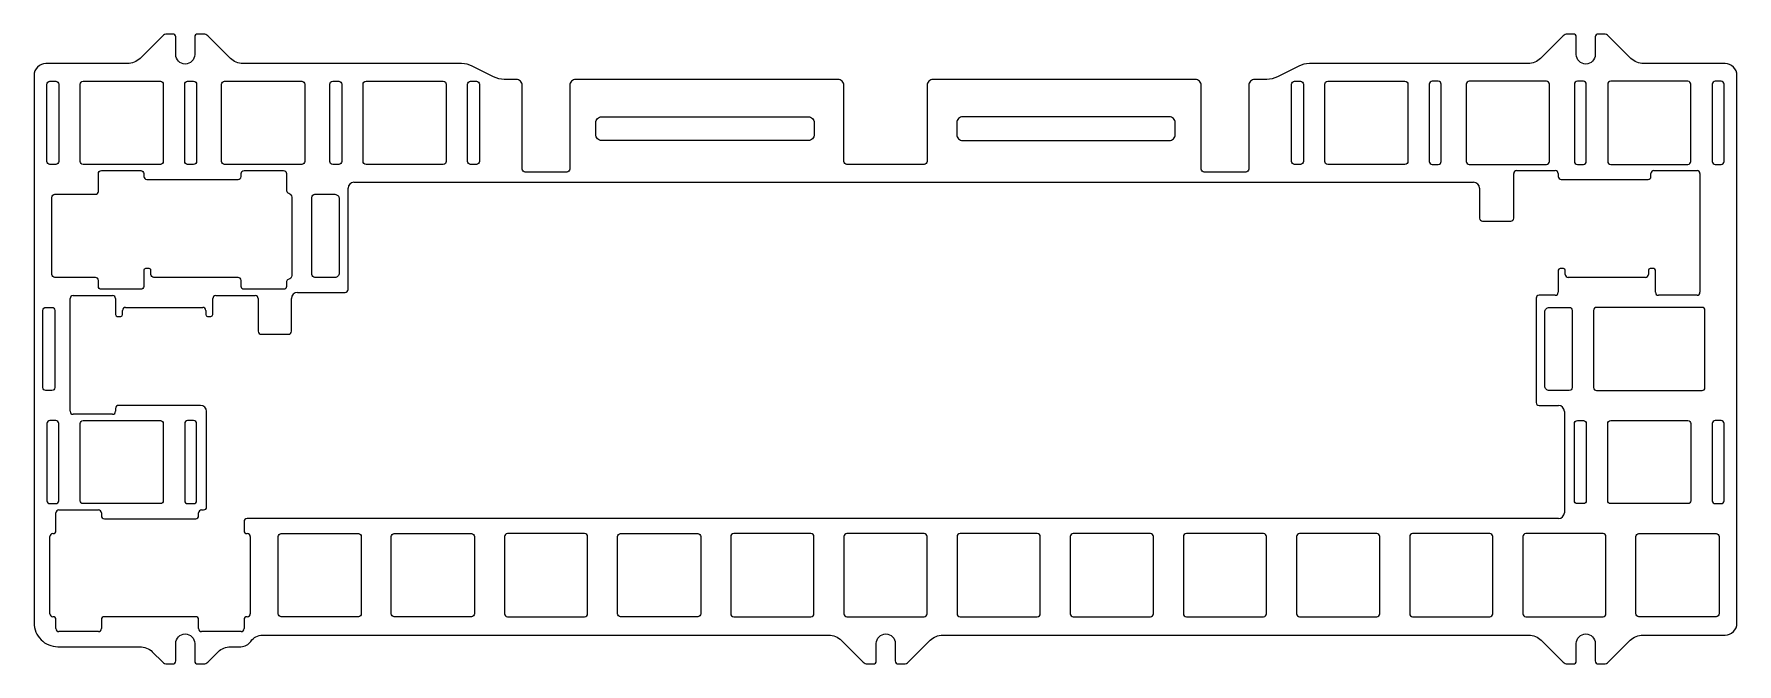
# Model space of a CAD drawing. Header units: millimetres. Extents: x 34 to 321, y -127 to -21.
import ezdxf

# ---------------------------------------------------------------- set-up
doc = ezdxf.new("R2010")
doc.units = ezdxf.units.MM
doc.layers.get('0').update_dxf_attribs({"linetype": 'CONTINUOUS'})

msp = doc.modelspace()

# ---------------------------------------------------------------- linework, layer by layer
for p, q in [((87.68, -45.77, 0), (276.18, -45.77, 0)), ((282.93, -51.82, 0), (282.93, -44.3, 0)), ((283.43, -43.8, 0), (289.93, -43.8, 0)), ((290.43, -44.3, 0), (290.43, -44.8, 0)), ((290.93, -45.3, 0), (305.55, -45.3, 0)), ((306.05, -44.8, 0), (306.05, -44.3, 0)), ((306.55, -43.8, 0), (313.8, -43.8, 0)), ((314.3, -44.3, 0), (314.3, -64.3, 0)), ((86.68, -63.82, 0), (86.68, -46.77, 0)), ((277.18, -46.77, 0), (277.18, -51.82, 0)), ((277.68, -52.32, 0), (282.43, -52.32, 0)), ((290.43, -60.6, 0), (290.43, -64.3, 0)), ((291.31, -60.3, 0), (290.73, -60.3, 0)), ((291.61, -61.3, 0), (291.61, -60.6, 0)), ((305.11, -61.8, 0), (292.11, -61.8, 0)), ((305.61, -60.6, 0), (305.61, -61.3, 0)), ((306.5, -60.3, 0), (305.91, -60.3, 0)), ((306.8, -64.3, 0), (306.8, -60.6, 0)), ((39.89, -84.35, 0), (39.89, -65.35, 0)), ((40.39, -64.85, 0), (47.04, -64.85, 0)), ((47.54, -65.35, 0), (47.54, -68.05, 0)), ((63.91, -68.05, 0), (63.91, -65.35, 0)), ((64.41, -64.85, 0), (71.06, -64.85, 0)), ((71.56, -65.35, 0), (71.56, -70.87, 0)), ((77.16, -70.87, 0), (77.16, -65.32, 0)), ((78.16, -64.32, 0), (86.18, -64.32, 0)), ((286.71, -65.3, 0), (286.71, -82.87, 0)), ((289.93, -64.8, 0), (287.21, -64.8, 0)), ((313.8, -64.8, 0), (307.3, -64.8, 0)), ((47.84, -68.35, 0), (48.43, -68.35, 0)), ((48.73, -68.05, 0), (48.73, -67.35, 0)), ((49.23, -66.85, 0), (62.23, -66.85, 0)), ((62.73, -67.35, 0), (62.73, -68.05, 0)), ((63.03, -68.35, 0), (63.61, -68.35, 0)), ((72.06, -71.37, 0), (76.66, -71.37, 0)), ((47.04, -84.85, 0), (40.39, -84.85, 0)), ((47.54, -83.85, 0), (47.54, -84.35, 0)), ((61.87, -83.35, 0), (48.04, -83.35, 0)), ((62.87, -100.45, 0), (62.87, -84.35, 0)), ((287.21, -83.37, 0), (290.47, -83.37, 0)), ((291.47, -84.37, 0), (291.47, -101.42, 0)), ((37.51, -104.45, 0), (37.51, -101.45, 0)), ((38.01, -100.95, 0), (44.66, -100.95, 0)), ((45.16, -101.45, 0), (45.16, -101.95, 0)), ((45.66, -102.45, 0), (61.03, -102.45, 0)), ((61.53, -101.95, 0), (61.53, -101.45, 0)), ((62.03, -100.95, 0), (62.37, -100.95, 0)), ((69.18, -102.92, 0), (69.18, -104.45, 0)), ((290.47, -102.42, 0), (69.68, -102.42, 0)), ((36.47, -118.45, 0), (36.47, -105.45, 0)), ((36.97, -104.95, 0), (37.01, -104.95, 0)), ((69.68, -104.95, 0), (69.72, -104.95, 0)), ((70.22, -105.45, 0), (70.22, -118.45, 0)), ((37.01, -118.95, 0), (36.97, -118.95, 0)), ((37.51, -120.95, 0), (37.51, -119.45, 0)), ((45.16, -119.45, 0), (45.16, -120.95, 0)), ((61.03, -118.95, 0), (45.66, -118.95, 0)), ((61.53, -120.95, 0), (61.53, -119.45, 0)), ((69.18, -119.45, 0), (69.18, -120.95, 0)), ((69.72, -118.95, 0), (69.68, -118.95, 0)), ((44.66, -121.45, 0), (38.01, -121.45, 0)), ((68.68, -121.45, 0), (62.03, -121.45, 0))]:
    msp.add_line(p, q)
for points in [[(124.02, -29.45), (124.02, -43.55, -0.414214), (123.52, -44.05), (116.52, -44.05, -0.414214), (116.02, -43.55), (116.02, -29.45, 0.414214), (115.02, -28.45), (112.99, -28.45, -0.117157), (111.19, -28.02), (107.6, -26.21, 0.117157), (105.81, -25.79), (69, -25.79, -0.198912), (66.87, -24.91), (63.06, -21.1, 0.198912), (62.36, -20.8), (61.37, -20.8, 0.414214), (60.87, -21.3), (60.87, -24.25, -1), (57.67, -24.25), (57.67, -21.3, 0.414214), (57.17, -20.8), (56.18, -20.8, 0.198912), (55.48, -21.1), (51.66, -24.91, -0.198912), (49.54, -25.79), (35.82, -25.79, 0.414214), (33.82, -27.79), (33.82, -119.99, 0.414214), (37.82, -123.99), (51.61, -123.99, -0.198912), (53.73, -124.86), (55.48, -126.61, 0.198912), (56.18, -126.9), (57.17, -126.9, 0.414214), (57.67, -126.4), (57.67, -123.45, -1), (60.87, -123.45), (60.87, -126.4, 0.414214), (61.37, -126.9), (62.36, -126.9, 0.198912), (63.06, -126.61), (64.81, -124.86, -0.198912), (66.93, -123.99), (68.64, -123.99, 0.250086), (70.3, -123.1, -0.250086), (72.29, -122.04), (167.61, -122.04, -0.198912), (169.73, -122.91), (173.42, -126.61, 0.198912), (174.13, -126.9), (175.12, -126.9, 0.414214), (175.62, -126.4), (175.62, -123.45, -1), (178.82, -123.45), (178.82, -126.4, 0.414214), (179.32, -126.9), (180.3, -126.9, 0.198912), (181.01, -126.61), (184.7, -122.91, -0.198912), (186.82, -122.04), (285.46, -122.04, -0.198912), (287.58, -122.91), (291.28, -126.61, 0.198912), (291.98, -126.9), (292.97, -126.9, 0.414214), (293.47, -126.4), (293.47, -123.45, -1), (296.67, -123.45), (296.67, -126.4, 0.414214), (297.17, -126.9), (298.16, -126.9, 0.198912), (298.86, -126.61), (302.56, -122.91, -0.198912), (304.68, -122.04), (318.52, -122.04, 0.414214), (320.52, -120.04), (320.52, -27.79, 0.414214), (318.52, -25.79), (304.8, -25.79, -0.198912), (302.68, -24.91), (298.86, -21.1, 0.198912), (298.16, -20.8), (297.17, -20.8, 0.414214), (296.67, -21.3), (296.67, -24.25, -1), (293.47, -24.25), (293.47, -21.3, 0.414214), (292.97, -20.8), (291.98, -20.8, 0.198912), (291.28, -21.1), (287.47, -24.91, -0.198912), (285.34, -25.79), (248.53, -25.79, 0.117157), (246.74, -26.21), (243.15, -28.02, -0.117157), (241.35, -28.45), (239.32, -28.45, 0.414214), (238.32, -29.45), (238.32, -43.55, -0.414214), (237.82, -44.05), (230.82, -44.05, -0.414214), (230.32, -43.55), (230.32, -29.45, 0.414214), (229.32, -28.45), (185.17, -28.45, 0.414214), (184.17, -29.45), (184.17, -42.25, -0.414214), (183.67, -42.75), (170.67, -42.75, -0.414214), (170.17, -42.25), (170.17, -29.45, 0.414214), (169.17, -28.45), (125.02, -28.45, 0.414214)], [(37.98, -29.25), (37.98, -42.25, -0.414214), (37.48, -42.75), (36.48, -42.75, -0.414214), (35.98, -42.25), (35.98, -29.25, -0.414214), (36.48, -28.75), (37.48, -28.75, -0.414214)], [(55.58, -29.25), (55.58, -42.25, -0.414214), (55.08, -42.75), (42.08, -42.75, -0.414214), (41.58, -42.25), (41.58, -29.25, -0.414214), (42.08, -28.75), (55.08, -28.75, -0.414214)], [(61.18, -29.25), (61.18, -42.25, -0.414214), (60.68, -42.75), (59.68, -42.75, -0.414214), (59.18, -42.25), (59.18, -29.25, -0.414214), (59.68, -28.75), (60.68, -28.75, -0.414214)], [(79.39, -29.25), (79.39, -42.25, -0.414214), (78.89, -42.75), (65.89, -42.75, -0.414214), (65.39, -42.25), (65.39, -29.25, -0.414214), (65.89, -28.75), (78.89, -28.75, -0.414214)], [(85.61, -29.25), (85.61, -42.25, -0.414214), (85.11, -42.75), (84.11, -42.75, -0.414214), (83.61, -42.25), (83.61, -29.25, -0.414214), (84.11, -28.75), (85.11, -28.75, -0.414214)], [(103.21, -29.25), (103.21, -42.25, -0.414214), (102.71, -42.75), (89.71, -42.75, -0.414214), (89.21, -42.25), (89.21, -29.25, -0.414214), (89.71, -28.75), (102.71, -28.75, -0.414214)], [(108.81, -29.25), (108.81, -42.25, -0.414214), (108.31, -42.75), (107.31, -42.75, -0.414214), (106.81, -42.25), (106.81, -29.25, -0.414214), (107.31, -28.75), (108.31, -28.75, -0.414214)], [(246.03, -28.75), (247.03, -28.75, -0.414214), (247.53, -29.25), (247.53, -42.25, -0.414214), (247.03, -42.75), (246.03, -42.75, -0.414214), (245.53, -42.25), (245.53, -29.25, -0.414214)], [(251.63, -28.75), (264.63, -28.75, -0.414214), (265.13, -29.25), (265.13, -42.25, -0.414214), (264.63, -42.75), (251.63, -42.75, -0.414214), (251.13, -42.25), (251.13, -29.25, -0.414214)], [(268.73, -42.25, 0.414214), (269.23, -42.75), (270.23, -42.75, 0.414214), (270.73, -42.25), (270.73, -29.25, 0.414214), (270.23, -28.75), (269.23, -28.75, 0.414214), (268.73, -29.25)], [(288.94, -29.25, 0.414214), (288.44, -28.75), (275.44, -28.75, 0.414214), (274.94, -29.25), (274.94, -42.25, 0.414214), (275.44, -42.75), (288.44, -42.75, 0.414214), (288.94, -42.25)], [(293.16, -42.25, 0.414214), (293.66, -42.75), (294.66, -42.75, 0.414214), (295.16, -42.25), (295.16, -29.25, 0.414214), (294.66, -28.75), (293.66, -28.75, 0.414214), (293.16, -29.25)], [(299.26, -28.75, 0.414214), (298.76, -29.25), (298.76, -42.25, 0.414214), (299.26, -42.75), (312.26, -42.75, 0.414214), (312.76, -42.25), (312.76, -29.25, 0.414214), (312.26, -28.75)], [(317.86, -42.75, 0.414214), (318.36, -42.25), (318.36, -29.25, 0.414214), (317.86, -28.75), (316.86, -28.75, 0.414214), (316.36, -29.25), (316.36, -42.25, 0.414214), (316.86, -42.75)], [(164.17, -38.75), (129.39, -38.75, -0.414214), (128.39, -37.75), (128.39, -35.75, -0.414214), (129.39, -34.75), (164.17, -34.75, -0.414214), (165.17, -35.75), (165.17, -37.75, -0.414214)], [(224.94, -38.75, 0.414214), (225.94, -37.75), (225.94, -35.75, 0.414214), (224.94, -34.75), (190.17, -34.75, 0.414214), (189.17, -35.75), (189.17, -37.75, 0.414214), (190.17, -38.75)], [(52.3, -44.8, 0.414214), (52.8, -45.3), (68.18, -45.3, 0.414213), (68.68, -44.8), (68.68, -44.3, -0.414214), (69.18, -43.8), (75.83, -43.8, -0.414214), (76.33, -44.3), (76.33, -47.14, 0.338873), (76.7, -47.62, -0.338873), (77.21, -48.3), (77.21, -61.45, -0.369264), (76.62, -62.14, 0.369264), (76.33, -62.48), (76.33, -63.3, -0.414214), (75.83, -63.8), (69.18, -63.8, -0.414214), (68.68, -63.3), (68.68, -62.3, 0.414214), (68.18, -61.8), (53.99, -61.8, -0.414214), (53.49, -61.3), (53.49, -60.6, 0.414214), (53.19, -60.3), (52.6, -60.3, 0.414214), (52.3, -60.6), (52.3, -63.3, -0.414214), (51.8, -63.8), (45.15, -63.8, -0.414214), (44.65, -63.3), (44.65, -62.3, 0.414214), (44.15, -61.8), (37.32, -61.8, -0.414214), (36.82, -61.3), (36.82, -48.3, -0.414214), (37.32, -47.8), (44.15, -47.8, 0.414214), (44.65, -47.3), (44.65, -44.3, -0.414214), (45.15, -43.8), (51.8, -43.8, -0.414215), (52.3, -44.3)], [(84.46, -61.8), (81.11, -61.8, -0.414214), (80.61, -61.3), (80.61, -48.3, -0.414214), (81.11, -47.8), (84.46, -47.8, -0.414214), (85.21, -48.55), (85.21, -61.05, -0.414214)], [(37.32, -67.35), (37.32, -80.35, -0.414214), (36.82, -80.85), (35.82, -80.85, -0.414214), (35.32, -80.35), (35.32, -67.35, -0.414214), (35.82, -66.85), (36.82, -66.85, -0.414214)], [(288.93, -66.85), (292.28, -66.85, -0.414214), (292.78, -67.35), (292.78, -80.35, -0.414214), (292.28, -80.85), (288.93, -80.85, -0.414214), (288.18, -80.1), (288.18, -67.6, -0.414214)], [(296.88, -66.85, 0.414214), (296.38, -67.35), (296.38, -80.35, 0.414214), (296.88, -80.85), (314.64, -80.85, 0.414214), (315.14, -80.35), (315.14, -67.35, 0.414214), (314.64, -66.85)], [(37.98, -86.4, 0.414214), (37.48, -85.9), (36.48, -85.9, 0.414214), (35.98, -86.4), (35.98, -99.4, 0.414214), (36.48, -99.9), (37.48, -99.9, 0.414214), (37.98, -99.4)], [(42.08, -85.9), (55.08, -85.9, -0.414214), (55.58, -86.4), (55.58, -99.4, -0.414214), (55.08, -99.9), (42.08, -99.9, -0.414214), (41.58, -99.4), (41.58, -86.4, -0.414214)], [(61.18, -86.4, 0.414214), (60.68, -85.9), (59.68, -85.9, 0.414214), (59.18, -86.4), (59.18, -99.4, 0.414214), (59.68, -99.9), (60.68, -99.9, 0.414214), (61.18, -99.4)], [(293.66, -85.9), (294.66, -85.9, -0.414214), (295.16, -86.4), (295.16, -99.4, -0.414214), (294.66, -99.9), (293.66, -99.9, -0.414214), (293.16, -99.4), (293.16, -86.4, -0.414214)], [(312.26, -99.9), (299.26, -99.9, -0.414214), (298.76, -99.4), (298.76, -86.4, -0.414214), (299.26, -85.9), (312.26, -85.9, -0.414214), (312.76, -86.4), (312.76, -99.4, -0.414214)], [(318.36, -86.4, 0.414214), (317.86, -85.9), (316.86, -85.9, 0.414214), (316.36, -86.4), (316.36, -99.4, 0.414214), (316.86, -99.9), (317.86, -99.9, 0.414214), (318.36, -99.4)], [(74.92, -118.45), (74.92, -105.45, -0.414214), (75.42, -104.95), (88.42, -104.95, -0.414214), (88.92, -105.45), (88.92, -118.45, -0.414214), (88.42, -118.95), (75.42, -118.95, -0.414214)], [(107.47, -118.95), (94.47, -118.95, -0.414214), (93.97, -118.45), (93.97, -105.45, -0.414214), (94.47, -104.95), (107.47, -104.95, -0.414214), (107.97, -105.45), (107.97, -118.45, -0.414214)], [(127.02, -105.45, 0.414214), (126.52, -104.95), (113.52, -104.95, 0.414214), (113.02, -105.45), (113.02, -118.45, 0.414214), (113.52, -118.95), (126.52, -118.95, 0.414214), (127.02, -118.45)], [(132.07, -118.45), (132.07, -105.45, -0.414214), (132.57, -104.95), (145.57, -104.95, -0.414214), (146.07, -105.45), (146.07, -118.45, -0.414214), (145.57, -118.95), (132.57, -118.95, -0.414214)], [(151.12, -118.45, 0.414214), (151.62, -118.95), (164.62, -118.95, 0.414214), (165.12, -118.45), (165.12, -105.45, 0.414214), (164.62, -104.95), (151.62, -104.95, 0.414214), (151.12, -105.45)], [(170.17, -118.45, 0.414214), (170.67, -118.95), (183.67, -118.95, 0.414214), (184.17, -118.45), (184.17, -105.45, 0.414214), (183.67, -104.95), (170.67, -104.95, 0.414214), (170.17, -105.45)], [(203.22, -105.45, 0.414214), (202.72, -104.95), (189.72, -104.95, 0.414214), (189.22, -105.45), (189.22, -118.45, 0.414214), (189.72, -118.95), (202.72, -118.95, 0.414214), (203.22, -118.45)], [(208.77, -104.95, 0.414214), (208.27, -105.45), (208.27, -118.45, 0.414214), (208.77, -118.95), (221.77, -118.95, 0.414214), (222.27, -118.45), (222.27, -105.45, 0.414214), (221.77, -104.95)], [(240.82, -118.95, 0.414214), (241.32, -118.45), (241.32, -105.45, 0.414214), (240.82, -104.95), (227.82, -104.95, 0.414214), (227.32, -105.45), (227.32, -118.45, 0.414214), (227.82, -118.95)], [(260.37, -105.45, 0.414214), (259.87, -104.95), (246.87, -104.95, 0.414214), (246.37, -105.45), (246.37, -118.45, 0.414214), (246.87, -118.95), (259.87, -118.95, 0.414214), (260.37, -118.45)], [(265.42, -118.45, 0.414214), (265.92, -118.95), (278.92, -118.95, 0.414214), (279.42, -118.45), (279.42, -105.45, 0.414214), (278.92, -104.95), (265.92, -104.95, 0.414214), (265.42, -105.45)], [(284.47, -118.45, 0.414214), (284.97, -118.95), (297.97, -118.95, 0.414214), (298.47, -118.45), (298.47, -105.45, 0.414214), (297.97, -104.95), (284.97, -104.95, 0.414214), (284.47, -105.45)], [(317.52, -105.45), (317.52, -118.45, -0.414214), (317.02, -118.95), (304.02, -118.95, -0.414214), (303.52, -118.45), (303.52, -105.45, -0.414214), (304.02, -104.95), (317.02, -104.95, -0.414214)]]:
    msp.add_lwpolyline(points, format="xyb", close=True)
for centre, radius, start, end in [((87.68, -46.77, 0), 1, 90, 180), ((276.18, -46.77, 0), 1, 0, 90), ((283.43, -44.3, 0), 0.5, 90, 180), ((289.93, -44.3, 0), 0.5, 0, 90), ((305.55, -44.8, 0), 0.5, -90, 0), ((306.55, -44.3, 0), 0.5, 90, 180), ((313.8, -44.3, 0), 0.5, 0, 90), ((282.43, -51.82, 0), 0.5, -90, 0), ((290.73, -60.6, 0), 0.3, 90, 180), ((291.31, -60.6, 0), 0.3, 0, 90), ((292.11, -61.3, 0), 0.5, 180, 270), ((305.11, -61.3, 0), 0.5, -90, 0), ((305.91, -60.6, 0), 0.3, 90, 180), ((306.5, -60.6, 0), 0.3, 0, 90), ((40.39, -65.35, 0), 0.5, 90, 180), ((47.04, -65.35, 0), 0.5, 0, 90), ((64.41, -65.35, 0), 0.5, 90, 180), ((71.06, -65.35, 0), 0.5, 0, 90), ((78.16, -65.32, 0), 1, 90, 180), ((86.18, -63.82, 0), 0.5, -90, 0), ((287.21, -65.3, 0), 0.5, 90, 180), ((289.93, -64.3, 0), 0.5, -90, 0), ((307.3, -64.3, 0), 0.5, 180, 270), ((313.8, -64.3, 0), 0.5, -90, 0), ((47.84, -68.05, 0), 0.3, 180, 270), ((48.43, -68.05, 0), 0.3, -90, 0), ((49.23, -67.35, 0), 0.5, 90, 180), ((62.23, -67.35, 0), 0.5, 0, 90), ((63.03, -68.05, 0), 0.3, 180, 270), ((63.61, -68.05, 0), 0.3, -90, 0), ((76.66, -70.87, 0), 0.5, -90, 0), ((287.21, -82.87, 0), 0.5, 180, 270), ((40.39, -84.35, 0), 0.5, 180, 270), ((47.04, -84.35, 0), 0.5, -90, 0), ((48.04, -83.85, 0), 0.5, 90, 180), ((290.47, -84.37, 0), 1, 0, 90), ((38.01, -101.45, 0), 0.5, 90, 180), ((44.66, -101.45, 0), 0.5, 0, 90), ((61.03, -101.95, 0), 0.5, -90, 0), ((62.03, -101.45, 0), 0.5, 90, 180), ((290.47, -101.42, 0), 1, -90, 0), ((36.97, -105.45, 0), 0.5, 90, 180), ((37.01, -104.45, 0), 0.5, -90, 0), ((69.68, -104.45, 0), 0.5, 180, 270), ((69.72, -105.45, 0), 0.5, 0, 90), ((36.97, -118.45, 0), 0.5, 180, 270), ((37.01, -119.45, 0), 0.5, 0, 90), ((45.66, -119.45, 0), 0.5, 90, 180), ((61.03, -119.45, 0), 0.5, 0, 90), ((69.68, -119.45, 0), 0.5, 90, 180), ((69.72, -118.45, 0), 0.5, -90, 0), ((38.01, -120.95, 0), 0.5, 180, 270), ((44.66, -120.95, 0), 0.5, -90, 0), ((62.03, -120.95, 0), 0.5, 180, 270), ((68.68, -120.95, 0), 0.5, -90, 0)]:
    msp.add_arc(centre, radius, start, end)
at = {"extrusion": (9.48262e-08, -1.1156e-13, 1)}
msp.add_arc((290.93, -44.8, 0), 0.5, 179.9999, 270, dxfattribs=at)
at = {"extrusion": (9.48262e-08, 0, 1)}
for centre in [(277.68, -51.82, 0), (72.06, -70.87, 0)]:
    msp.add_arc(centre, 0.5, 180, 270, dxfattribs=at)
at = {"extrusion": (-4.74131e-08, 0, 1)}
msp.add_arc((61.87, -84.35, 0), 1, 0, 90, dxfattribs=at)
at = {"extrusion": (9.48263e-08, 0, 1)}
msp.add_arc((45.66, -101.95, 0), 0.5, 180, 270, dxfattribs=at)
at = {"extrusion": (-1.68445e-21, 9.48263e-08, 1)}
msp.add_arc((62.37, -100.45, 0), 0.5, -90, 0, dxfattribs=at)
at = {"extrusion": (0, -9.48263e-08, 1)}
msp.add_arc((69.68, -102.92, 0), 0.5, 90, 180, dxfattribs=at)

doc.saveas('drawing.dxf')
